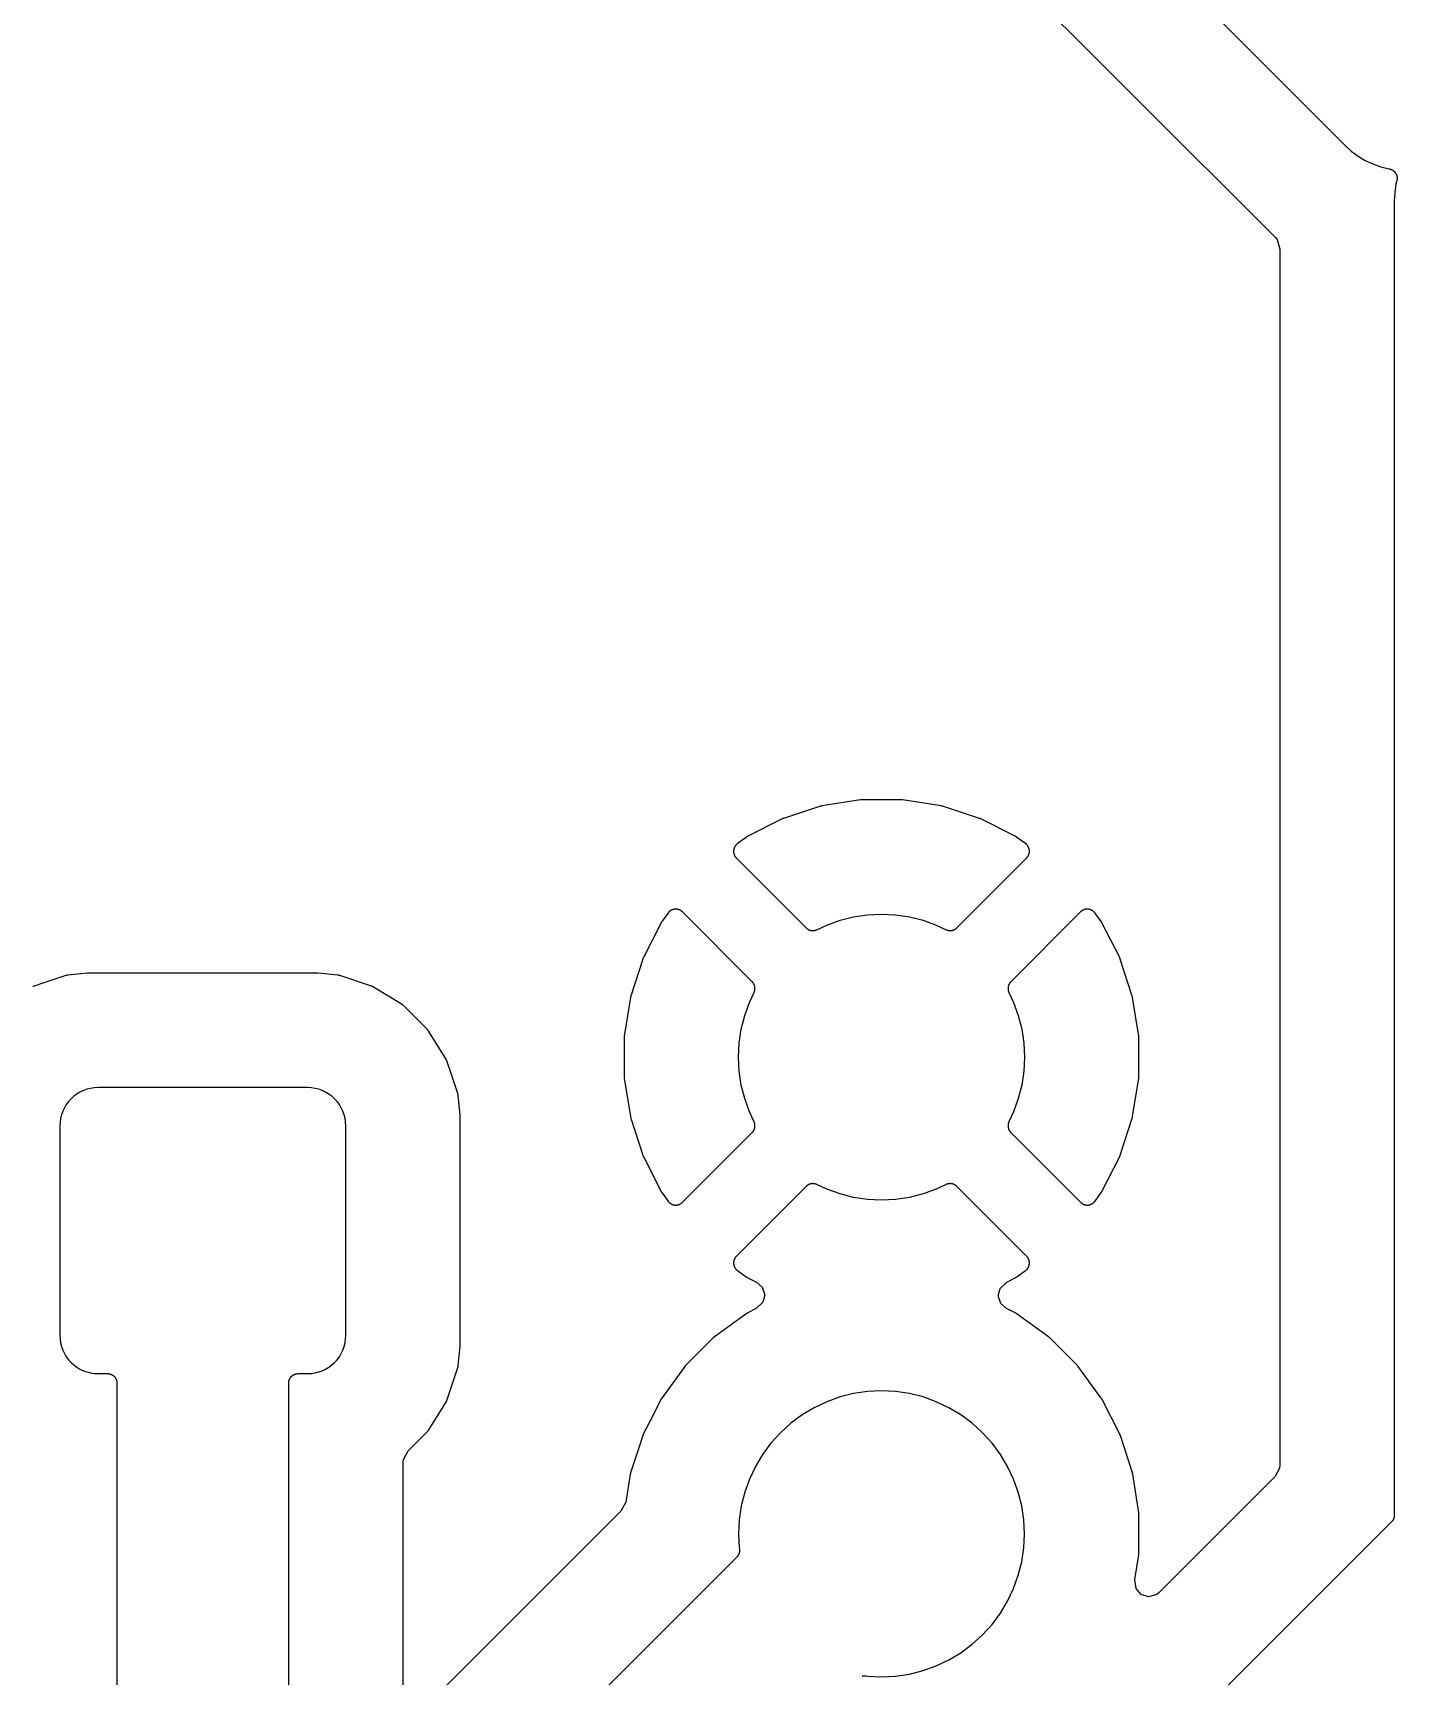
# Model space of a CAD drawing. Header units: metres. Extents: x 46.2 to 140.4, y -137.6 to -43.4.
# Drawn here: x 108.85 to 116, y -95.8 to -87.18 of the extents above; entities that cross this region are included whole.
import ezdxf

# ---------------------------------------------------------------- set-up
doc = ezdxf.new("R2010")
doc.units = ezdxf.units.M

msp = doc.modelspace()

# ---------------------------------------------------------------- linework, layer by layer
for points in [[(114.1281, -86.1649), (115.7308, -87.7675), (115.7644, -87.798), (115.7999, -87.8243), (115.8378, -87.847), (115.8777, -87.8659), (115.9193, -87.8808), (115.9622, -87.8915), (115.9633, -87.8917), (115.9645, -87.8919), (115.9657, -87.8922), (115.9669, -87.8925), (115.9681, -87.8928), (115.9692, -87.8931), (115.9704, -87.8935), (115.9716, -87.8939), (115.9727, -87.8943), (115.9739, -87.8948), (115.975, -87.8953), (115.9761, -87.8958), (115.9772, -87.8963), (115.9783, -87.8969), (115.9794, -87.8975), (115.9804, -87.8981), (115.9815, -87.8987), (115.9825, -87.8994), (115.9835, -87.9001), (115.9845, -87.9008), (115.9855, -87.9016), (115.9864, -87.9023), (115.9874, -87.9031), (115.9883, -87.9039), (115.9892, -87.9048), (115.9901, -87.9056), (115.9909, -87.9065), (115.9918, -87.9074), (115.9926, -87.9083), (115.9934, -87.9093), (115.9941, -87.9102), (115.9949, -87.9112), (115.9956, -87.9122), (115.9963, -87.9132), (115.997, -87.9142), (115.9976, -87.9153), (115.9982, -87.9163), (115.9988, -87.9174), (115.9994, -87.9185), (115.9999, -87.9196), (116.0004, -87.9207), (116.0009, -87.9218), (116.0014, -87.923), (116.0018, -87.9241), (116.0022, -87.9253), (116.0026, -87.9265), (116.0029, -87.9276), (116.0032, -87.9288), (116.0035, -87.93), (116.0038, -87.9312), (116.004, -87.9324), (116.0042, -87.9336), (116.0044, -87.9349), (116.0045, -87.9361), (116.0046, -87.9373), (116.0047, -87.9385), (116.0047, -87.9398), (116.0047, -87.941), (116.0047, -87.942), (116.0047, -87.943), (116.0046, -87.9444), (116.0045, -87.9457), (116.0044, -87.9471), (116.0042, -87.9485), (116.0039, -87.9498), (116.0037, -87.9511), (116.0035, -87.9521), (116.0032, -87.9531), (115.9985, -87.9722), (115.992, -88.0159), (115.9897, -88.0612), (115.9897, -94.9528), (115.9897, -94.954), (115.9897, -94.9552), (115.9896, -94.9565), (115.9895, -94.9577), (115.9894, -94.9589), (115.9892, -94.9601), (115.989, -94.9613), (115.9888, -94.9625), (115.9885, -94.9637), (115.9883, -94.9649), (115.9879, -94.9661), (115.9876, -94.9673), (115.9872, -94.9685), (115.9868, -94.9696), (115.9864, -94.9708), (115.9859, -94.9719), (115.9855, -94.9731), (115.9849, -94.9742), (115.9844, -94.9753), (115.9838, -94.9764), (115.9833, -94.9774), (115.9826, -94.9785), (115.982, -94.9795), (115.9813, -94.9806), (115.9806, -94.9816), (115.9799, -94.9826), (115.9792, -94.9836), (115.9784, -94.9845), (115.9776, -94.9854), (115.9768, -94.9864), (115.976, -94.9873), (115.9751, -94.9881), (111.3356, -99.6276)], [(113.8916, -86.7773), (115.3659, -88.2516), (115.3746, -88.2624), (115.3895, -88.313), (115.3895, -94.6915), (115.388, -94.7053), (115.3627, -94.7516), (114.7557, -95.3587), (114.7437, -95.3682), (114.7003, -95.3803), (114.6616, -95.3683), (114.6355, -95.3373), (114.6294, -95.2897), (114.6499, -95.1602), (114.65, -95.1592), (114.6502, -95.1582), (114.6503, -95.1569), (114.6504, -95.1556), (114.6505, -95.1543), (114.6505, -95.1533), (114.6505, -95.1524), (114.6505, -94.9476), (114.6505, -94.9467), (114.6505, -94.9457), (114.6504, -94.9444), (114.6503, -94.9431), (114.6502, -94.9418), (114.65, -94.9408), (114.6499, -94.9398), (114.6179, -94.7376), (114.6177, -94.7367), (114.6175, -94.7357), (114.6172, -94.7344), (114.6169, -94.7332), (114.6166, -94.7319), (114.6163, -94.731), (114.616, -94.73), (114.5528, -94.5353), (114.5525, -94.5344), (114.5521, -94.5335), (114.5517, -94.5322), (114.5512, -94.531), (114.5506, -94.5298), (114.5502, -94.529), (114.5498, -94.5281), (114.4568, -94.3457), (114.4562, -94.3445), (114.4556, -94.3434), (114.4549, -94.3423), (114.4542, -94.3412), (114.4535, -94.3401), (114.4527, -94.339), (114.3324, -94.1734), (114.3318, -94.1726), (114.3312, -94.1718), (114.3304, -94.1708), (114.3296, -94.1698), (114.3287, -94.1688), (114.328, -94.1681), (114.3273, -94.1674), (114.1826, -94.0227), (114.1819, -94.022), (114.1812, -94.0213), (114.1802, -94.0204), (114.1792, -94.0196), (114.1782, -94.0188), (114.1774, -94.0182), (114.1766, -94.0176), (114.011, -93.8973), (114.0099, -93.8965), (114.0088, -93.8958), (114.0077, -93.8951), (114.0066, -93.8944), (114.0055, -93.8938), (114.0043, -93.8932), (114.0043, -93.8932), (113.9558, -93.8684), (113.9255, -93.8422), (113.9121, -93.8028), (113.9218, -93.7635), (113.9567, -93.7305), (114.004, -93.7064), (114.0052, -93.7058), (114.0063, -93.7052), (114.0075, -93.7045), (114.0086, -93.7038), (114.0097, -93.7031), (114.0107, -93.7023), (114.0553, -93.6699), (114.0563, -93.6692), (114.0572, -93.6685), (114.0581, -93.6677), (114.059, -93.667), (114.0599, -93.6662), (114.0607, -93.6654), (114.0616, -93.6646), (114.0624, -93.6637), (114.0632, -93.6628), (114.0639, -93.6619), (114.0647, -93.661), (114.0654, -93.6601), (114.0661, -93.6592), (114.0668, -93.6582), (114.0675, -93.6573), (114.0681, -93.6563), (114.0688, -93.6553), (114.0694, -93.6542), (114.0699, -93.6532), (114.0705, -93.6522), (114.071, -93.6511), (114.0715, -93.65), (114.072, -93.649), (114.0724, -93.6479), (114.0728, -93.6468), (114.0732, -93.6457), (114.0736, -93.6446), (114.0739, -93.6434), (114.0743, -93.6423), (114.0745, -93.6411), (114.0748, -93.64), (114.075, -93.6388), (114.0752, -93.6377), (114.0754, -93.6365), (114.0756, -93.6354), (114.0757, -93.6342), (114.0758, -93.633), (114.0759, -93.6318), (114.0759, -93.6307), (114.0759, -93.6295), (114.0759, -93.6282), (114.0759, -93.627), (114.0758, -93.6258), (114.0757, -93.6246), (114.0755, -93.6234), (114.0754, -93.6221), (114.0752, -93.6209), (114.075, -93.6197), (114.0747, -93.6185), (114.0744, -93.6173), (114.0741, -93.6161), (114.0738, -93.615), (114.0734, -93.6138), (114.073, -93.6126), (114.0726, -93.6115), (114.0721, -93.6103), (114.0716, -93.6092), (114.0711, -93.6081), (114.0706, -93.607), (114.07, -93.6059), (114.0694, -93.6048), (114.0688, -93.6038), (114.0682, -93.6027), (114.0675, -93.6017), (114.0668, -93.6007), (114.0661, -93.5997), (114.0653, -93.5987), (114.0646, -93.5978), (114.0638, -93.5968), (114.063, -93.5959), (114.0621, -93.595), (114.0613, -93.5941), (113.6954, -93.2283), (113.6945, -93.2274), (113.6936, -93.2266), (113.6927, -93.2257), (113.6918, -93.225), (113.6908, -93.2242), (113.6898, -93.2234), (113.6888, -93.2227), (113.6878, -93.222), (113.6868, -93.2214), (113.6858, -93.2207), (113.6847, -93.2201), (113.6836, -93.2195), (113.6825, -93.2189), (113.6814, -93.2184), (113.6803, -93.2179), (113.6792, -93.2174), (113.678, -93.217), (113.6769, -93.2165), (113.6757, -93.2161), (113.6746, -93.2158), (113.6734, -93.2154), (113.6722, -93.2151), (113.671, -93.2148), (113.6698, -93.2146), (113.6686, -93.2143), (113.6674, -93.2141), (113.6662, -93.214), (113.665, -93.2138), (113.6637, -93.2137), (113.6625, -93.2137), (113.6613, -93.2136), (113.6601, -93.2136), (113.659, -93.2136), (113.6578, -93.2137), (113.6567, -93.2137), (113.6556, -93.2138), (113.6545, -93.2139), (113.6534, -93.214), (113.6524, -93.2142), (113.6513, -93.2144), (113.6502, -93.2146), (113.6491, -93.2148), (113.648, -93.2151), (113.647, -93.2154), (113.6459, -93.2157), (113.6448, -93.216), (113.6438, -93.2163), (113.6427, -93.2167), (113.6417, -93.2171), (113.6407, -93.2175), (113.6397, -93.2179), (113.6387, -93.2184), (113.587, -93.2429), (113.5177, -93.2676), (113.4463, -93.2855), (113.3735, -93.2963), (113.3, -93.2999), (113.2265, -93.2963), (113.1537, -93.2855), (113.0823, -93.2676), (113.013, -93.2429), (112.9613, -93.2184), (112.9601, -93.2178), (112.9588, -93.2173), (112.9575, -93.2168), (112.9562, -93.2163), (112.9549, -93.2159), (112.9536, -93.2155), (112.9522, -93.2151), (112.9509, -93.2148), (112.9495, -93.2145), (112.9482, -93.2143), (112.9471, -93.2141), (112.946, -93.214), (112.9449, -93.2139), (112.9438, -93.2138), (112.9427, -93.2137), (112.9413, -93.2136), (112.9399, -93.2136), (112.9387, -93.2136), (112.9375, -93.2137), (112.9363, -93.2137), (112.935, -93.2138), (112.9338, -93.214), (112.9326, -93.2141), (112.9314, -93.2143), (112.9302, -93.2146), (112.929, -93.2148), (112.9278, -93.2151), (112.9266, -93.2154), (112.9254, -93.2158), (112.9243, -93.2161), (112.9231, -93.2165), (112.922, -93.217), (112.9208, -93.2174), (112.9197, -93.2179), (112.9186, -93.2184), (112.9175, -93.2189), (112.9164, -93.2195), (112.9153, -93.2201), (112.9142, -93.2207), (112.9132, -93.2214), (112.9122, -93.222), (112.9112, -93.2227), (112.9102, -93.2234), (112.9092, -93.2242), (112.9082, -93.225), (112.9073, -93.2257), (112.9064, -93.2266), (112.9055, -93.2274), (112.9046, -93.2283), (112.5387, -93.5941), (112.5379, -93.595), (112.537, -93.5959), (112.5362, -93.5968), (112.5354, -93.5978), (112.5347, -93.5987), (112.5339, -93.5997), (112.5332, -93.6007), (112.5325, -93.6017), (112.5318, -93.6027), (112.5312, -93.6038), (112.5306, -93.6048), (112.53, -93.6059), (112.5294, -93.607), (112.5289, -93.6081), (112.5284, -93.6092), (112.5279, -93.6103), (112.5274, -93.6115), (112.527, -93.6126), (112.5266, -93.6138), (112.5262, -93.615), (112.5259, -93.6161), (112.5256, -93.6173), (112.5253, -93.6185), (112.525, -93.6197), (112.5248, -93.6209), (112.5246, -93.6221), (112.5245, -93.6234), (112.5243, -93.6246), (112.5242, -93.6258), (112.5241, -93.627), (112.5241, -93.6282), (112.5241, -93.6295), (112.5241, -93.6307), (112.5241, -93.6318), (112.5242, -93.633), (112.5243, -93.6342), (112.5244, -93.6354), (112.5246, -93.6365), (112.5248, -93.6377), (112.525, -93.6388), (112.5252, -93.64), (112.5255, -93.6411), (112.5257, -93.6423), (112.5261, -93.6434), (112.5264, -93.6446), (112.5268, -93.6457), (112.5272, -93.6468), (112.5276, -93.6479), (112.528, -93.649), (112.5285, -93.65), (112.529, -93.6511), (112.5295, -93.6522), (112.5301, -93.6532), (112.5306, -93.6542), (112.5312, -93.6553), (112.5319, -93.6563), (112.5325, -93.6573), (112.5332, -93.6582), (112.5339, -93.6592), (112.5346, -93.6601), (112.5353, -93.661), (112.5361, -93.6619), (112.5368, -93.6628), (112.5376, -93.6637), (112.5384, -93.6646), (112.5393, -93.6654), (112.5401, -93.6662), (112.541, -93.667), (112.5419, -93.6677), (112.5428, -93.6685), (112.5437, -93.6692), (112.5447, -93.6699), (112.5893, -93.7023), (112.5903, -93.7031), (112.5914, -93.7038), (112.5925, -93.7045), (112.5937, -93.7052), (112.5948, -93.7058), (112.596, -93.7064), (112.596, -93.7064), (112.596, -93.7064), (112.6442, -93.731), (112.6745, -93.7572), (112.6879, -93.7966), (112.6782, -93.836), (112.6433, -93.8689), (112.5957, -93.8932), (112.5945, -93.8938), (112.5934, -93.8944), (112.5923, -93.8951), (112.5912, -93.8958), (112.5901, -93.8965), (112.589, -93.8973), (112.4234, -94.0176), (112.4226, -94.0182), (112.4218, -94.0188), (112.4208, -94.0196), (112.4198, -94.0204), (112.4188, -94.0213), (112.4181, -94.022), (112.4174, -94.0227), (112.2727, -94.1674), (112.272, -94.1681), (112.2713, -94.1688), (112.2704, -94.1698), (112.2696, -94.1708), (112.2688, -94.1718), (112.2682, -94.1726), (112.2676, -94.1734), (112.1756, -94.2999), (112.1473, -94.339), (112.1465, -94.3401), (112.1458, -94.3412), (112.1451, -94.3423), (112.1444, -94.3434), (112.1438, -94.3445), (112.1432, -94.3457), (112.1432, -94.3457), (112.1016, -94.4272), (112.0502, -94.5281), (112.0497, -94.5291), (112.0492, -94.5302), (112.0488, -94.5312), (112.0484, -94.5322), (112.0484, -94.5322), (112.0477, -94.5339), (112.0473, -94.535), (112.0472, -94.5353), (112.0472, -94.5353), (112.0267, -94.5985), (111.984, -94.73), (111.9836, -94.7313), (111.9832, -94.7325), (111.9829, -94.7338), (111.9826, -94.7351), (111.9824, -94.7364), (111.9821, -94.7376), (111.9821, -94.7377), (111.959, -94.8836), (111.9328, -94.9315), (110.9175, -95.9468)], [(113.5177, -91.8324), (113.587, -91.8571), (113.6387, -91.8816), (113.6397, -91.8821), (113.6407, -91.8825), (113.6417, -91.8829), (113.6427, -91.8833), (113.6438, -91.8837), (113.6448, -91.884), (113.6459, -91.8843), (113.647, -91.8846), (113.648, -91.8849), (113.6491, -91.8852), (113.6502, -91.8854), (113.6513, -91.8856), (113.6524, -91.8858), (113.6534, -91.886), (113.6545, -91.8861), (113.6556, -91.8862), (113.6567, -91.8863), (113.6578, -91.8863), (113.6589, -91.8864), (113.6601, -91.8864), (113.6613, -91.8864), (113.6625, -91.8863), (113.6637, -91.8863), (113.665, -91.8862), (113.6662, -91.886), (113.6674, -91.8859), (113.6686, -91.8857), (113.6698, -91.8854), (113.671, -91.8852), (113.6722, -91.8849), (113.6734, -91.8846), (113.6746, -91.8842), (113.6757, -91.8839), (113.6769, -91.8835), (113.678, -91.883), (113.6792, -91.8826), (113.6803, -91.8821), (113.6814, -91.8816), (113.6825, -91.8811), (113.6836, -91.8805), (113.6847, -91.8799), (113.6858, -91.8793), (113.6868, -91.8786), (113.6878, -91.878), (113.6888, -91.8773), (113.6898, -91.8766), (113.6908, -91.8758), (113.6918, -91.875), (113.6927, -91.8743), (113.6936, -91.8734), (113.6945, -91.8726), (113.6954, -91.8717), (114.0613, -91.5059), (114.0621, -91.505), (114.063, -91.5041), (114.0638, -91.5032), (114.0646, -91.5022), (114.0653, -91.5013), (114.0661, -91.5003), (114.0668, -91.4993), (114.0675, -91.4983), (114.0682, -91.4973), (114.0688, -91.4962), (114.0694, -91.4952), (114.07, -91.4941), (114.0706, -91.493), (114.0711, -91.4919), (114.0716, -91.4908), (114.0721, -91.4897), (114.0726, -91.4885), (114.073, -91.4874), (114.0734, -91.4862), (114.0738, -91.485), (114.0741, -91.4839), (114.0744, -91.4827), (114.0747, -91.4815), (114.075, -91.4803), (114.0752, -91.4791), (114.0754, -91.4779), (114.0755, -91.4766), (114.0757, -91.4754), (114.0758, -91.4742), (114.0759, -91.473), (114.0759, -91.4718), (114.0759, -91.4705), (114.0759, -91.4705), (114.0759, -91.4693), (114.0759, -91.4682), (114.0758, -91.467), (114.0757, -91.4658), (114.0756, -91.4646), (114.0754, -91.4635), (114.0752, -91.4623), (114.075, -91.4612), (114.0748, -91.46), (114.0745, -91.4589), (114.0743, -91.4577), (114.0739, -91.4566), (114.0736, -91.4554), (114.0732, -91.4543), (114.0728, -91.4532), (114.0724, -91.4521), (114.072, -91.451), (114.0715, -91.4499), (114.071, -91.4489), (114.0705, -91.4478), (114.0699, -91.4468), (114.0694, -91.4458), (114.0688, -91.4447), (114.0681, -91.4437), (114.0675, -91.4427), (114.0668, -91.4418), (114.0661, -91.4408), (114.0654, -91.4399), (114.0647, -91.439), (114.0639, -91.4381), (114.0632, -91.4372), (114.0624, -91.4363), (114.0616, -91.4354), (114.0607, -91.4346), (114.0599, -91.4338), (114.059, -91.433), (114.0581, -91.4322), (114.0572, -91.4315), (114.0563, -91.4308), (114.0553, -91.4301), (114.0107, -91.3977), (114.0097, -91.3969), (114.0086, -91.3962), (114.0075, -91.3955), (114.0064, -91.3948), (114.0052, -91.3942), (114.0041, -91.3936), (114.0041, -91.3936), (113.8217, -91.3007), (113.8209, -91.3003), (113.82, -91.2998), (113.8188, -91.2993), (113.8176, -91.2988), (113.8163, -91.2983), (113.8154, -91.298), (113.8145, -91.2977), (113.6199, -91.2345), (113.6189, -91.2342), (113.618, -91.2339), (113.6167, -91.2335), (113.6155, -91.2332), (113.6142, -91.233), (113.6132, -91.2328), (113.6122, -91.2326), (113.4101, -91.2006), (113.4092, -91.2005), (113.4082, -91.2003), (113.4069, -91.2002), (113.4056, -91.2001), (113.4043, -91.2), (113.4033, -91.2), (113.4023, -91.2), (113.1977, -91.2), (113.1967, -91.2), (113.1957, -91.2), (113.1944, -91.2001), (113.1931, -91.2002), (113.1918, -91.2003), (113.1908, -91.2005), (113.1899, -91.2006), (112.9878, -91.2326), (112.9868, -91.2328), (112.9858, -91.233), (112.9845, -91.2332), (112.9833, -91.2335), (112.982, -91.2339), (112.9811, -91.2342), (112.9801, -91.2345), (112.7855, -91.2977), (112.7846, -91.298), (112.7837, -91.2983), (112.7824, -91.2988), (112.7812, -91.2993), (112.78, -91.2998), (112.7791, -91.3003), (112.7783, -91.3007), (112.596, -91.3936), (112.5949, -91.3941), (112.5939, -91.3947), (112.593, -91.3952), (112.5919, -91.3959), (112.5909, -91.3966), (112.5909, -91.3966), (112.5901, -91.3971), (112.5893, -91.3977), (112.5447, -91.4301), (112.5439, -91.4306), (112.5432, -91.4312), (112.5422, -91.432), (112.5412, -91.4328), (112.5403, -91.4337), (112.5396, -91.4343), (112.5389, -91.435), (112.5389, -91.435), (112.538, -91.4359), (112.5372, -91.4368), (112.5364, -91.4377), (112.5356, -91.4386), (112.5348, -91.4396), (112.534, -91.4406), (112.5333, -91.4416), (112.5326, -91.4426), (112.5319, -91.4436), (112.5313, -91.4447), (112.5307, -91.4457), (112.5301, -91.4468), (112.5295, -91.4479), (112.5289, -91.449), (112.5284, -91.4501), (112.5279, -91.4513), (112.5275, -91.4524), (112.527, -91.4536), (112.5266, -91.4547), (112.5263, -91.4559), (112.5259, -91.4571), (112.5256, -91.4583), (112.5253, -91.4595), (112.5251, -91.4607), (112.5248, -91.4619), (112.5246, -91.4631), (112.5245, -91.4644), (112.5243, -91.4656), (112.5242, -91.4668), (112.5241, -91.4681), (112.5241, -91.4693), (112.5241, -91.4705), (112.5241, -91.4718), (112.5241, -91.473), (112.5242, -91.4742), (112.5243, -91.4754), (112.5245, -91.4766), (112.5246, -91.4779), (112.5248, -91.4791), (112.525, -91.4803), (112.5253, -91.4815), (112.5256, -91.4827), (112.5259, -91.4839), (112.5262, -91.485), (112.5266, -91.4862), (112.527, -91.4874), (112.5274, -91.4885), (112.5279, -91.4897), (112.5284, -91.4908), (112.5289, -91.4919), (112.5294, -91.493), (112.53, -91.4941), (112.5306, -91.4952), (112.5312, -91.4962), (112.5318, -91.4973), (112.5325, -91.4983), (112.5332, -91.4993), (112.5339, -91.5003), (112.5347, -91.5013), (112.5354, -91.5022), (112.5362, -91.5032), (112.537, -91.5041), (112.5379, -91.505), (112.5387, -91.5059), (112.9046, -91.8717), (112.9055, -91.8726), (112.9064, -91.8734), (112.9073, -91.8743), (112.9082, -91.875), (112.9092, -91.8758), (112.9102, -91.8766), (112.9112, -91.8773), (112.9122, -91.878), (112.9132, -91.8786), (112.9142, -91.8793), (112.9153, -91.8799), (112.9164, -91.8805), (112.9175, -91.8811), (112.9186, -91.8816), (112.9197, -91.8821), (112.9208, -91.8826), (112.922, -91.883), (112.9231, -91.8835), (112.9243, -91.8839), (112.9254, -91.8842), (112.9266, -91.8846), (112.9278, -91.8849), (112.929, -91.8852), (112.9302, -91.8854), (112.9314, -91.8857), (112.9326, -91.8859), (112.9338, -91.886), (112.935, -91.8862), (112.9363, -91.8863), (112.9375, -91.8863), (112.9387, -91.8864), (112.9399, -91.8864), (112.9411, -91.8864), (112.9422, -91.8863), (112.9433, -91.8863), (112.9444, -91.8862), (112.9455, -91.8861), (112.9466, -91.886), (112.9476, -91.8858), (112.9487, -91.8856), (112.9498, -91.8854), (112.9509, -91.8852), (112.952, -91.8849), (112.953, -91.8846), (112.9541, -91.8843), (112.9552, -91.884), (112.9562, -91.8837), (112.9573, -91.8833), (112.9583, -91.8829), (112.9593, -91.8825), (112.9603, -91.8821), (112.9613, -91.8816), (113.013, -91.8571), (113.0823, -91.8324), (113.1537, -91.8145), (113.2265, -91.8037), (113.3, -91.8001), (113.3735, -91.8037), (113.4463, -91.8145), (113.5177, -91.8324)], [(112.1436, -91.846), (112.1436, -91.846), (112.0507, -92.0283), (112.0503, -92.0291), (112.0498, -92.03), (112.0493, -92.0312), (112.0488, -92.0324), (112.0483, -92.0337), (112.048, -92.0346), (112.0477, -92.0355), (111.9845, -92.2301), (111.9842, -92.2311), (111.9839, -92.232), (111.9835, -92.2333), (111.9832, -92.2345), (111.983, -92.2358), (111.9828, -92.2368), (111.9826, -92.2378), (111.9506, -92.4399), (111.9505, -92.4408), (111.9503, -92.4418), (111.9502, -92.4431), (111.9501, -92.4444), (111.95, -92.4457), (111.95, -92.4467), (111.95, -92.4477), (111.95, -92.6523), (111.95, -92.6533), (111.95, -92.6543), (111.9501, -92.6556), (111.9502, -92.6569), (111.9503, -92.6582), (111.9505, -92.6592), (111.9506, -92.6601), (111.9826, -92.8622), (111.9828, -92.8632), (111.983, -92.8642), (111.9832, -92.8655), (111.9835, -92.8667), (111.9839, -92.868), (111.9842, -92.8689), (111.9845, -92.8699), (112.0477, -93.0645), (112.048, -93.0654), (112.0483, -93.0663), (112.0488, -93.0676), (112.0493, -93.0688), (112.0498, -93.07), (112.0503, -93.0709), (112.0507, -93.0717), (112.1436, -93.254), (112.1442, -93.2552), (112.1448, -93.2563), (112.1455, -93.2575), (112.1462, -93.2586), (112.1469, -93.2597), (112.1477, -93.2607), (112.1801, -93.3053), (112.1808, -93.3063), (112.1815, -93.3072), (112.1823, -93.3081), (112.183, -93.309), (112.1838, -93.3099), (112.1846, -93.3107), (112.1854, -93.3116), (112.1863, -93.3124), (112.1872, -93.3132), (112.1881, -93.3139), (112.189, -93.3147), (112.1899, -93.3154), (112.1908, -93.3161), (112.1918, -93.3168), (112.1927, -93.3175), (112.1937, -93.3181), (112.1947, -93.3188), (112.1958, -93.3194), (112.1968, -93.3199), (112.1978, -93.3205), (112.1989, -93.321), (112.2, -93.3215), (112.201, -93.322), (112.2021, -93.3224), (112.2032, -93.3228), (112.2043, -93.3232), (112.2054, -93.3236), (112.2066, -93.3239), (112.2077, -93.3243), (112.2089, -93.3245), (112.21, -93.3248), (112.2112, -93.325), (112.2123, -93.3252), (112.2135, -93.3254), (112.2146, -93.3256), (112.2158, -93.3257), (112.217, -93.3258), (112.2182, -93.3259), (112.2193, -93.3259), (112.2205, -93.3259), (112.2218, -93.3259), (112.223, -93.3259), (112.2242, -93.3258), (112.2254, -93.3257), (112.2266, -93.3255), (112.2279, -93.3254), (112.2291, -93.3252), (112.2303, -93.325), (112.2315, -93.3247), (112.2327, -93.3244), (112.2339, -93.3241), (112.235, -93.3238), (112.2362, -93.3234), (112.2374, -93.323), (112.2385, -93.3226), (112.2397, -93.3221), (112.2408, -93.3216), (112.2419, -93.3211), (112.243, -93.3206), (112.2441, -93.32), (112.2452, -93.3194), (112.2462, -93.3188), (112.2473, -93.3182), (112.2483, -93.3175), (112.2493, -93.3168), (112.2503, -93.3161), (112.2513, -93.3153), (112.2522, -93.3146), (112.2532, -93.3138), (112.2541, -93.313), (112.255, -93.3121), (112.2559, -93.3113), (112.6217, -92.9454), (112.6226, -92.9445), (112.6234, -92.9436), (112.6243, -92.9427), (112.625, -92.9418), (112.6258, -92.9408), (112.6266, -92.9398), (112.6273, -92.9388), (112.628, -92.9378), (112.6286, -92.9368), (112.6293, -92.9358), (112.6299, -92.9347), (112.6305, -92.9336), (112.6311, -92.9325), (112.6316, -92.9314), (112.6321, -92.9303), (112.6326, -92.9292), (112.633, -92.928), (112.6335, -92.9269), (112.6339, -92.9257), (112.6342, -92.9246), (112.6346, -92.9234), (112.6349, -92.9222), (112.6352, -92.921), (112.6354, -92.9198), (112.6357, -92.9186), (112.6359, -92.9174), (112.636, -92.9162), (112.6362, -92.915), (112.6363, -92.9137), (112.6363, -92.9125), (112.6364, -92.9113), (112.6364, -92.9101), (112.6364, -92.9089), (112.6363, -92.9078), (112.6363, -92.9067), (112.6362, -92.9056), (112.6361, -92.9045), (112.636, -92.9034), (112.6358, -92.9024), (112.6356, -92.9013), (112.6354, -92.9002), (112.6352, -92.8991), (112.6349, -92.898), (112.6346, -92.897), (112.6343, -92.8959), (112.634, -92.8948), (112.6337, -92.8938), (112.6333, -92.8927), (112.6329, -92.8917), (112.6325, -92.8907), (112.6321, -92.8897), (112.6316, -92.8887), (112.6071, -92.837), (112.5824, -92.7677), (112.5645, -92.6963), (112.5537, -92.6235), (112.5501, -92.55), (112.5537, -92.4765), (112.5645, -92.4037), (112.5824, -92.3323), (112.6071, -92.263), (112.6316, -92.2113), (112.6321, -92.2103), (112.6325, -92.2093), (112.6329, -92.2083), (112.6333, -92.2072), (112.6337, -92.2062), (112.634, -92.2052), (112.6343, -92.2041), (112.6346, -92.203), (112.6349, -92.202), (112.6352, -92.2009), (112.6354, -92.1998), (112.6356, -92.1987), (112.6358, -92.1976), (112.636, -92.1966), (112.6361, -92.1955), (112.6362, -92.1944), (112.6363, -92.1933), (112.6363, -92.1922), (112.6364, -92.191), (112.6364, -92.1899), (112.6364, -92.1887), (112.6363, -92.1875), (112.6363, -92.1863), (112.6362, -92.185), (112.636, -92.1838), (112.6359, -92.1826), (112.6357, -92.1814), (112.6354, -92.1802), (112.6352, -92.179), (112.6349, -92.1778), (112.6346, -92.1766), (112.6342, -92.1754), (112.6339, -92.1743), (112.6335, -92.1731), (112.633, -92.1719), (112.6326, -92.1708), (112.6321, -92.1697), (112.6316, -92.1686), (112.6311, -92.1675), (112.6305, -92.1664), (112.6299, -92.1653), (112.6293, -92.1642), (112.6286, -92.1632), (112.628, -92.1622), (112.6273, -92.1612), (112.6266, -92.1602), (112.6258, -92.1592), (112.625, -92.1582), (112.6243, -92.1573), (112.6234, -92.1564), (112.6226, -92.1555), (112.6217, -92.1546), (112.2559, -91.7887), (112.255, -91.7879), (112.2541, -91.787), (112.2532, -91.7862), (112.2522, -91.7854), (112.2513, -91.7847), (112.2503, -91.7839), (112.2493, -91.7832), (112.2483, -91.7825), (112.2473, -91.7818), (112.2462, -91.7812), (112.2452, -91.7806), (112.2441, -91.78), (112.243, -91.7794), (112.2419, -91.7789), (112.2408, -91.7784), (112.2397, -91.7779), (112.2385, -91.7774), (112.2374, -91.777), (112.2362, -91.7766), (112.235, -91.7762), (112.2339, -91.7759), (112.2327, -91.7756), (112.2315, -91.7753), (112.2303, -91.775), (112.2291, -91.7748), (112.2279, -91.7746), (112.2266, -91.7745), (112.2254, -91.7743), (112.2242, -91.7742), (112.223, -91.7741), (112.2218, -91.7741), (112.2205, -91.7741), (112.2193, -91.7741), (112.2181, -91.7741), (112.2168, -91.7742), (112.2156, -91.7743), (112.2144, -91.7745), (112.2132, -91.7746), (112.212, -91.7748), (112.2108, -91.775), (112.2096, -91.7753), (112.2084, -91.7756), (112.2072, -91.7759), (112.206, -91.7762), (112.2048, -91.7766), (112.2037, -91.777), (112.2025, -91.7774), (112.2014, -91.7779), (112.2003, -91.7784), (112.1991, -91.7789), (112.198, -91.7794), (112.197, -91.78), (112.1959, -91.7806), (112.1948, -91.7812), (112.1938, -91.7818), (112.1927, -91.7825), (112.1917, -91.7832), (112.1907, -91.7839), (112.1898, -91.7847), (112.1888, -91.7854), (112.1879, -91.7862), (112.1869, -91.787), (112.186, -91.7879), (112.1852, -91.7887), (112.1843, -91.7896), (112.1835, -91.7905), (112.1827, -91.7914), (112.1819, -91.7924), (112.1811, -91.7933), (112.1804, -91.7943), (112.1801, -91.7947), (112.1801, -91.7947), (112.1477, -91.8393), (112.1469, -91.8403), (112.1462, -91.8414), (112.1455, -91.8425), (112.1448, -91.8436), (112.1442, -91.8448), (112.1436, -91.846), (112.1436, -91.846)], [(114.4564, -93.254), (114.4564, -93.254), (114.5493, -93.0717), (114.5497, -93.0709), (114.5502, -93.07), (114.5507, -93.0688), (114.5512, -93.0676), (114.5517, -93.0663), (114.552, -93.0654), (114.5523, -93.0645), (114.6155, -92.8699), (114.6158, -92.8689), (114.6161, -92.868), (114.6165, -92.8667), (114.6168, -92.8655), (114.617, -92.8642), (114.6172, -92.8632), (114.6174, -92.8622), (114.6494, -92.6601), (114.6495, -92.6592), (114.6497, -92.6582), (114.6498, -92.6569), (114.6499, -92.6556), (114.65, -92.6543), (114.65, -92.6533), (114.65, -92.6523), (114.65, -92.4477), (114.65, -92.4467), (114.65, -92.4457), (114.6499, -92.4444), (114.6498, -92.4431), (114.6497, -92.4418), (114.6495, -92.4408), (114.6494, -92.4399), (114.6174, -92.2378), (114.6172, -92.2368), (114.617, -92.2358), (114.6168, -92.2345), (114.6165, -92.2333), (114.6161, -92.232), (114.6158, -92.2311), (114.6155, -92.2301), (114.5523, -92.0355), (114.552, -92.0346), (114.5517, -92.0337), (114.5512, -92.0324), (114.5507, -92.0312), (114.5502, -92.03), (114.5497, -92.0291), (114.5493, -92.0283), (114.4564, -91.8459), (114.4558, -91.8448), (114.4552, -91.8436), (114.4545, -91.8425), (114.4538, -91.8414), (114.4531, -91.8403), (114.4523, -91.8393), (114.4199, -91.7947), (114.4192, -91.7937), (114.4185, -91.7928), (114.4178, -91.7919), (114.417, -91.791), (114.4162, -91.7901), (114.4154, -91.7893), (114.4146, -91.7884), (114.4137, -91.7876), (114.4128, -91.7868), (114.4119, -91.7861), (114.411, -91.7853), (114.4101, -91.7846), (114.4092, -91.7839), (114.4082, -91.7832), (114.4073, -91.7825), (114.4063, -91.7819), (114.4053, -91.7812), (114.4042, -91.7806), (114.4032, -91.7801), (114.4022, -91.7795), (114.4011, -91.779), (114.4001, -91.7785), (114.399, -91.778), (114.3979, -91.7776), (114.3968, -91.7772), (114.3957, -91.7768), (114.3946, -91.7764), (114.3934, -91.7761), (114.3923, -91.7757), (114.3911, -91.7755), (114.39, -91.7752), (114.3888, -91.775), (114.3877, -91.7748), (114.3865, -91.7746), (114.3854, -91.7744), (114.3842, -91.7743), (114.383, -91.7742), (114.3818, -91.7741), (114.3807, -91.7741), (114.3795, -91.7741), (114.3795, -91.7741), (114.3782, -91.7741), (114.377, -91.7741), (114.3758, -91.7742), (114.3746, -91.7743), (114.3734, -91.7745), (114.3721, -91.7746), (114.3709, -91.7748), (114.3697, -91.775), (114.3685, -91.7753), (114.3673, -91.7756), (114.3661, -91.7759), (114.365, -91.7762), (114.3638, -91.7766), (114.3626, -91.777), (114.3615, -91.7774), (114.3603, -91.7779), (114.3592, -91.7784), (114.3581, -91.7789), (114.357, -91.7794), (114.3559, -91.78), (114.3548, -91.7806), (114.3538, -91.7812), (114.3527, -91.7818), (114.3517, -91.7825), (114.3507, -91.7832), (114.3497, -91.7839), (114.3487, -91.7847), (114.3478, -91.7854), (114.3468, -91.7862), (114.3459, -91.787), (114.345, -91.7879), (114.3441, -91.7887), (113.9783, -92.1546), (113.9774, -92.1555), (113.9766, -92.1564), (113.9757, -92.1573), (113.975, -92.1582), (113.9742, -92.1592), (113.9734, -92.1602), (113.9727, -92.1612), (113.972, -92.1622), (113.9714, -92.1632), (113.9707, -92.1642), (113.9701, -92.1653), (113.9695, -92.1664), (113.9689, -92.1675), (113.9684, -92.1686), (113.9679, -92.1697), (113.9674, -92.1708), (113.967, -92.172), (113.9665, -92.1731), (113.9661, -92.1743), (113.9658, -92.1754), (113.9654, -92.1766), (113.9651, -92.1778), (113.9648, -92.179), (113.9646, -92.1802), (113.9643, -92.1814), (113.9641, -92.1826), (113.964, -92.1838), (113.9638, -92.185), (113.9637, -92.1863), (113.9637, -92.1875), (113.9636, -92.1887), (113.9636, -92.1899), (113.9636, -92.1913), (113.9637, -92.1927), (113.9638, -92.1938), (113.9639, -92.1949), (113.964, -92.196), (113.9641, -92.1971), (113.9643, -92.1982), (113.9645, -92.1995), (113.9648, -92.2009), (113.9651, -92.2022), (113.9655, -92.2036), (113.9659, -92.2049), (113.9663, -92.2062), (113.9668, -92.2075), (113.9673, -92.2088), (113.9678, -92.2101), (113.9684, -92.2113), (113.9929, -92.263), (114.0176, -92.3323), (114.0355, -92.4037), (114.0463, -92.4765), (114.0499, -92.55), (114.0463, -92.6235), (114.0355, -92.6963), (114.0176, -92.7677), (113.9929, -92.837), (113.9684, -92.8887), (113.9678, -92.8899), (113.9673, -92.8912), (113.9669, -92.8922), (113.9665, -92.8933), (113.9662, -92.8943), (113.9658, -92.8954), (113.9655, -92.8964), (113.9651, -92.8978), (113.9648, -92.8991), (113.9645, -92.9004), (113.9643, -92.9018), (113.9641, -92.9029), (113.964, -92.904), (113.9639, -92.9051), (113.9638, -92.9062), (113.9637, -92.9073), (113.9636, -92.9087), (113.9636, -92.9101), (113.9636, -92.9113), (113.9637, -92.9125), (113.9637, -92.9137), (113.9638, -92.915), (113.964, -92.9162), (113.9641, -92.9174), (113.9643, -92.9186), (113.9646, -92.9198), (113.9648, -92.921), (113.9651, -92.9222), (113.9654, -92.9234), (113.9658, -92.9246), (113.9661, -92.9257), (113.9665, -92.9269), (113.967, -92.928), (113.9674, -92.9292), (113.9679, -92.9303), (113.9684, -92.9314), (113.9689, -92.9325), (113.9695, -92.9336), (113.9701, -92.9347), (113.9707, -92.9358), (113.9714, -92.9368), (113.972, -92.9378), (113.9727, -92.9388), (113.9734, -92.9398), (113.9742, -92.9408), (113.975, -92.9418), (113.9757, -92.9427), (113.9766, -92.9436), (113.9774, -92.9445), (113.9783, -92.9454), (114.3441, -93.3113), (114.345, -93.3121), (114.3459, -93.313), (114.3468, -93.3138), (114.3478, -93.3146), (114.3487, -93.3153), (114.3497, -93.3161), (114.3507, -93.3168), (114.3517, -93.3175), (114.3527, -93.3182), (114.3538, -93.3188), (114.3548, -93.3194), (114.3559, -93.32), (114.357, -93.3206), (114.3581, -93.3211), (114.3592, -93.3216), (114.3603, -93.3221), (114.3615, -93.3226), (114.3626, -93.323), (114.3638, -93.3234), (114.365, -93.3238), (114.3661, -93.3241), (114.3673, -93.3244), (114.3685, -93.3247), (114.3697, -93.325), (114.3709, -93.3252), (114.3721, -93.3254), (114.3734, -93.3255), (114.3746, -93.3257), (114.3758, -93.3258), (114.377, -93.3259), (114.3782, -93.3259), (114.3795, -93.3259), (114.3807, -93.3259), (114.3819, -93.3259), (114.3832, -93.3258), (114.3844, -93.3257), (114.3856, -93.3255), (114.3869, -93.3254), (114.3881, -93.3252), (114.3893, -93.3249), (114.3905, -93.3247), (114.3917, -93.3244), (114.3929, -93.3241), (114.3941, -93.3237), (114.3953, -93.3234), (114.3964, -93.323), (114.3976, -93.3225), (114.3987, -93.3221), (114.3999, -93.3216), (114.401, -93.3211), (114.4021, -93.3205), (114.4032, -93.3199), (114.4043, -93.3193), (114.4053, -93.3187), (114.4064, -93.3181), (114.4074, -93.3174), (114.4084, -93.3167), (114.4094, -93.316), (114.4104, -93.3152), (114.4114, -93.3144), (114.4123, -93.3136), (114.4132, -93.3128), (114.4141, -93.312), (114.415, -93.3111), (114.415, -93.3111), (114.4157, -93.3104), (114.4163, -93.3097), (114.4172, -93.3088), (114.418, -93.3078), (114.4188, -93.3068), (114.4194, -93.3061), (114.4199, -93.3053), (114.4523, -93.2607), (114.4529, -93.2599), (114.4535, -93.2591), (114.4535, -93.2591), (114.4541, -93.2581), (114.4548, -93.257), (114.4554, -93.256), (114.456, -93.2549), (114.4564, -93.254)], [(110.7905, -95.888), (110.7905, -94.6749), (110.792, -94.6611), (110.8173, -94.6148), (110.9181, -94.514), (110.9191, -94.513), (110.9201, -94.5119), (110.9208, -94.511), (110.9216, -94.5101), (110.9223, -94.5092), (110.923, -94.5083), (110.9237, -94.5073), (110.9245, -94.5061), (110.9253, -94.5049), (111.0174, -94.3556), (111.018, -94.3546), (111.0185, -94.3536), (111.0191, -94.3526), (111.0196, -94.3516), (111.0201, -94.3505), (111.0206, -94.3495), (111.0212, -94.3479), (111.0212, -94.3479), (111.0218, -94.3465), (111.0223, -94.3451), (111.0775, -94.1785), (111.0779, -94.1773), (111.0782, -94.176), (111.0786, -94.1746), (111.0789, -94.1733), (111.0792, -94.172), (111.0794, -94.1706), (111.0796, -94.1692), (111.0797, -94.1679), (111.0902, -94.0651), (111.0903, -94.064), (111.0904, -94.063), (111.0904, -94.0629), (111.0905, -94.0615), (111.0905, -94.06), (111.0905, -92.86), (111.0905, -92.8587), (111.0904, -92.8574), (111.0904, -92.8562), (111.0902, -92.8549), (111.0797, -92.7521), (111.0796, -92.751), (111.0795, -92.7499), (111.0793, -92.7487), (111.079, -92.7474), (111.0788, -92.7462), (111.0785, -92.7451), (111.0782, -92.7439), (111.0778, -92.7427), (111.0775, -92.7415), (111.0775, -92.7415), (111.0427, -92.6366), (111.0223, -92.5749), (111.0218, -92.5735), (111.0213, -92.5721), (111.0212, -92.5721), (111.0206, -92.5705), (111.0201, -92.5695), (111.0196, -92.5684), (111.0191, -92.5674), (111.0185, -92.5664), (111.018, -92.5654), (111.0174, -92.5644), (110.9253, -92.4151), (110.9245, -92.4139), (110.9237, -92.4127), (110.923, -92.4117), (110.9223, -92.4108), (110.9216, -92.4099), (110.9208, -92.409), (110.9201, -92.4081), (110.9191, -92.407), (110.9181, -92.406), (110.794, -92.2819), (110.793, -92.2809), (110.7919, -92.2799), (110.791, -92.2792), (110.7901, -92.2784), (110.7892, -92.2777), (110.7883, -92.277), (110.7873, -92.2763), (110.7861, -92.2755), (110.7849, -92.2747), (110.6356, -92.1826), (110.6346, -92.182), (110.6336, -92.1815), (110.6326, -92.1809), (110.6316, -92.1804), (110.6305, -92.1799), (110.6295, -92.1794), (110.6279, -92.1788), (110.6279, -92.1788), (110.6265, -92.1782), (110.6251, -92.1777), (110.4585, -92.1225), (110.4573, -92.1221), (110.456, -92.1218), (110.4546, -92.1214), (110.4533, -92.1211), (110.452, -92.1208), (110.4506, -92.1206), (110.4492, -92.1204), (110.4479, -92.1203), (110.3451, -92.1098), (110.344, -92.1097), (110.343, -92.1096), (110.3429, -92.1096), (110.3415, -92.1095), (110.34, -92.1095), (109.14, -92.1095), (109.1387, -92.1095), (109.1374, -92.1096), (109.1362, -92.1096), (109.1349, -92.1098), (109.0321, -92.1203), (109.031, -92.1204), (109.0299, -92.1205), (109.0288, -92.1207), (109.0277, -92.1209), (109.0265, -92.1211), (109.0254, -92.1214), (109.0243, -92.1217), (109.0233, -92.122), (109.0222, -92.1223), (109.0215, -92.1225), (109.0215, -92.1225), (108.9059, -92.1608), (108.8549, -92.1777), (108.8535, -92.1782), (108.8521, -92.1787), (108.8521, -92.1788), (108.8505, -92.1794), (108.8495, -92.1799), (108.8484, -92.1804)], [(110.1903, -96.8528), (110.1903, -94.26), (110.1903, -94.2588), (110.1903, -94.2575), (110.1904, -94.2563), (110.1905, -94.2551), (110.1906, -94.2539), (110.1908, -94.2527), (110.191, -94.2515), (110.1912, -94.2502), (110.1915, -94.249), (110.1917, -94.2479), (110.1921, -94.2467), (110.1924, -94.2455), (110.1928, -94.2443), (110.1932, -94.2432), (110.1936, -94.242), (110.1941, -94.2409), (110.1945, -94.2397), (110.1951, -94.2386), (110.1956, -94.2375), (110.1962, -94.2364), (110.1967, -94.2354), (110.1974, -94.2343), (110.198, -94.2333), (110.1987, -94.2322), (110.1994, -94.2312), (110.2001, -94.2302), (110.2008, -94.2292), (110.2016, -94.2283), (110.2024, -94.2273), (110.2032, -94.2264), (110.204, -94.2255), (110.2049, -94.2246), (110.2058, -94.2238), (110.2067, -94.223), (110.2076, -94.2221), (110.2085, -94.2213), (110.2095, -94.2206), (110.2105, -94.2198), (110.2115, -94.2191), (110.2125, -94.2184), (110.2135, -94.2178), (110.2145, -94.2171), (110.2156, -94.2165), (110.2167, -94.2159), (110.2178, -94.2153), (110.2189, -94.2148), (110.22, -94.2143), (110.2211, -94.2138), (110.2223, -94.2134), (110.2234, -94.2129), (110.2246, -94.2125), (110.2257, -94.2122), (110.2269, -94.2118), (110.2281, -94.2115), (110.2293, -94.2112), (110.2305, -94.211), (110.2317, -94.2107), (110.2329, -94.2105), (110.2341, -94.2104), (110.2353, -94.2102), (110.2366, -94.2101), (110.2378, -94.2101), (110.239, -94.21), (110.2403, -94.21), (110.2888, -94.21), (110.3096, -94.209), (110.329, -94.2061), (110.348, -94.2013), (110.3665, -94.1947), (110.3843, -94.1863), (110.4011, -94.1762), (110.4168, -94.1646), (110.4314, -94.1514), (110.4446, -94.1368), (110.4562, -94.1211), (110.4663, -94.1043), (110.4747, -94.0865), (110.4813, -94.068), (110.4861, -94.049), (110.489, -94.0296), (110.49, -94.0088), (110.49, -92.9112), (110.489, -92.8904), (110.4861, -92.871), (110.4813, -92.852), (110.4747, -92.8335), (110.4663, -92.8157), (110.4562, -92.7989), (110.4446, -92.7832), (110.4314, -92.7686), (110.4168, -92.7554), (110.4011, -92.7438), (110.3843, -92.7337), (110.3665, -92.7253), (110.348, -92.7187), (110.329, -92.7139), (110.3096, -92.711), (110.2888, -92.71), (109.1912, -92.71), (109.1704, -92.711), (109.151, -92.7139), (109.132, -92.7187), (109.1135, -92.7253), (109.0957, -92.7337), (109.0789, -92.7438), (109.0632, -92.7554), (109.0486, -92.7686), (109.0354, -92.7832), (109.0238, -92.7989), (109.0137, -92.8157), (109.0053, -92.8335), (108.9987, -92.852), (108.9939, -92.871), (108.991, -92.8904), (108.99, -92.9112), (108.99, -94.0088), (108.991, -94.0296), (108.9939, -94.049), (108.9987, -94.068), (109.0053, -94.0865), (109.0137, -94.1043), (109.0238, -94.1211), (109.0354, -94.1368), (109.0486, -94.1514), (109.0632, -94.1646), (109.0789, -94.1762), (109.0957, -94.1863), (109.1135, -94.1947), (109.132, -94.2013), (109.151, -94.2061), (109.1704, -94.209), (109.1912, -94.21), (109.2397, -94.21), (109.241, -94.21), (109.2422, -94.2101), (109.2434, -94.2101), (109.2447, -94.2102), (109.2459, -94.2104), (109.2471, -94.2105), (109.2483, -94.2107), (109.2495, -94.211), (109.2507, -94.2112), (109.2519, -94.2115), (109.2531, -94.2118), (109.2543, -94.2122), (109.2554, -94.2125), (109.2566, -94.2129), (109.2577, -94.2134), (109.2589, -94.2138), (109.26, -94.2143), (109.2611, -94.2148), (109.2622, -94.2153), (109.2633, -94.2159), (109.2644, -94.2165), (109.2655, -94.2171), (109.2665, -94.2178), (109.2675, -94.2184), (109.2685, -94.2191), (109.2695, -94.2198), (109.2705, -94.2206), (109.2715, -94.2213), (109.2724, -94.2221), (109.2733, -94.223), (109.2742, -94.2238), (109.2751, -94.2246), (109.276, -94.2255), (109.2768, -94.2264), (109.2776, -94.2273), (109.2784, -94.2283), (109.2792, -94.2292), (109.2799, -94.2302), (109.2806, -94.2312), (109.2813, -94.2322), (109.282, -94.2333), (109.2826, -94.2343), (109.2833, -94.2354), (109.2838, -94.2364), (109.2844, -94.2375), (109.2849, -94.2386), (109.2855, -94.2397), (109.2859, -94.2409), (109.2864, -94.242), (109.2868, -94.2432), (109.2872, -94.2443), (109.2876, -94.2455), (109.2879, -94.2467), (109.2883, -94.2479), (109.2885, -94.249), (109.2888, -94.2502), (109.289, -94.2515), (109.2892, -94.2527), (109.2894, -94.2539), (109.2895, -94.2551), (109.2896, -94.2563), (109.2897, -94.2575), (109.2897, -94.2588), (109.2897, -94.26), (109.2897, -97.0588)], [(113.1993, -95.7966), (113.2005, -95.7963), (113.2017, -95.796), (113.2029, -95.7958), (113.2041, -95.7956), (113.2053, -95.7954), (113.2065, -95.7952), (113.2077, -95.7951), (113.209, -95.795), (113.2102, -95.7949), (113.2114, -95.7948), (113.2126, -95.7948), (113.2139, -95.7948), (113.2151, -95.7949), (113.2163, -95.795), (113.2175, -95.7951), (113.2188, -95.7952), (113.22, -95.7954), (113.2265, -95.7963), (113.3, -95.7999), (113.3735, -95.7963), (113.4463, -95.7855), (113.5177, -95.7676), (113.587, -95.7429), (113.6535, -95.7114), (113.7166, -95.6736), (113.7758, -95.6297), (113.8303, -95.5803), (113.8797, -95.5258), (113.9236, -95.4666), (113.9614, -95.4035), (113.9929, -95.337), (114.0176, -95.2677), (114.0355, -95.1963), (114.0463, -95.1235), (114.0499, -95.05), (114.0463, -94.9765), (114.0355, -94.9037), (114.0176, -94.8323), (113.9929, -94.763), (113.9614, -94.6965), (113.9236, -94.6334), (113.8797, -94.5742), (113.8303, -94.5197), (113.7758, -94.4703), (113.7166, -94.4264), (113.6535, -94.3886), (113.587, -94.3571), (113.5177, -94.3324), (113.4463, -94.3145), (113.3735, -94.3037), (113.3, -94.3001), (113.2265, -94.3037), (113.1537, -94.3145), (113.0823, -94.3324), (113.013, -94.3571), (112.9465, -94.3886), (112.8834, -94.4264), (112.8242, -94.4703), (112.7697, -94.5197), (112.7203, -94.5742), (112.6764, -94.6334), (112.6386, -94.6965), (112.6071, -94.763), (112.5824, -94.8323), (112.5645, -94.9037), (112.5537, -94.9765), (112.5501, -95.05), (112.5537, -95.1235), (112.5546, -95.13), (112.5548, -95.1312), (112.5549, -95.1325), (112.555, -95.1337), (112.5551, -95.1349), (112.5552, -95.1361), (112.5552, -95.1374), (112.5552, -95.1386), (112.5551, -95.1398), (112.555, -95.141), (112.5549, -95.1423), (112.5548, -95.1435), (112.5546, -95.1447), (112.5544, -95.1459), (112.5542, -95.1471), (112.554, -95.1483), (112.5537, -95.1495), (112.5534, -95.1507), (112.553, -95.1519), (112.5527, -95.153), (112.5523, -95.1542), (112.5518, -95.1554), (112.5514, -95.1565), (112.5509, -95.1576), (112.5504, -95.1587), (112.5498, -95.1598), (112.5493, -95.1609), (112.5487, -95.162), (112.5481, -95.1631), (112.5474, -95.1641), (112.5468, -95.1651), (112.5461, -95.1662), (112.5453, -95.1671), (112.5446, -95.1681), (112.5438, -95.1691), (112.543, -95.17), (112.5422, -95.1709), (112.5414, -95.1718), (112.5405, -95.1727), (110.5504, -97.1629)]]:
    msp.add_lwpolyline(points)

doc.saveas('drawing.dxf')
